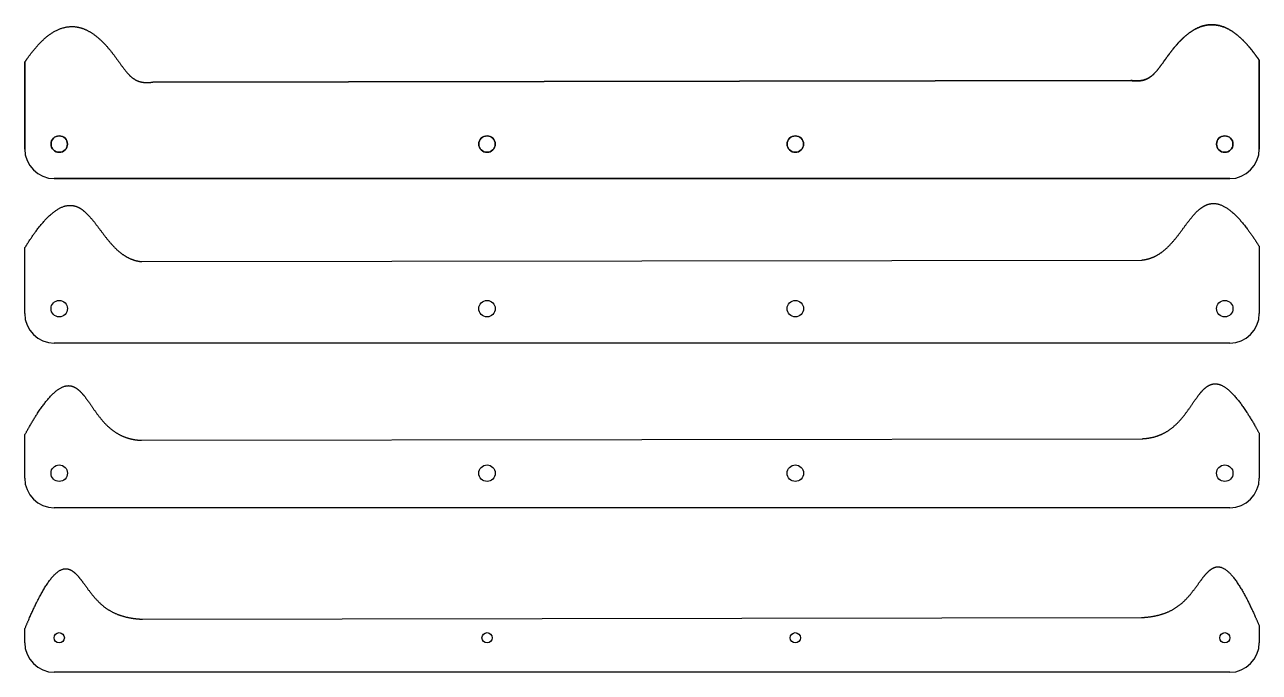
# Model space of a CAD drawing. Header units: millimetres. Extents: x 524 to 900, y -843 to -646.
import ezdxf

# ---------------------------------------------------------------- set-up
doc = ezdxf.new("R2010")
doc.units = ezdxf.units.MM
doc.layers.get('0').update_dxf_attribs({"linetype": 'CONTINUOUS'})

msp = doc.modelspace()

# ---------------------------------------------------------------- linework, layer by layer
for p, q in [((524.4, -657.61), (524.4, -683.96)), ((524.4, -683.96), (524.4, -657.61)), ((899.64, -683.96), (899.64, -657.04)), ((899.64, -657.04), (899.64, -683.96)), ((860.63, -663.14), (563.32, -663.62)), ((563.32, -663.62), (860.63, -663.14)), ((533.4, -692.96), (890.64, -692.96)), ((890.64, -692.96), (533.4, -692.96)), ((524.4, -733.96), (524.4, -714.05)), ((899.64, -713.62), (899.64, -733.96)), ((560.02, -718.18), (863.94, -717.69)), ((890.64, -742.96), (533.4, -742.96)), ((524.4, -783.96), (524.4, -770.89)), ((559.9, -772.47), (864.07, -771.98)), ((899.64, -770.41), (899.64, -783.96)), ((890.64, -792.96), (533.4, -792.96)), ((560.18, -826.81), (863.8, -826.32)), ((899.64, -828.9), (899.64, -833.96)), ((524.4, -833.96), (524.4, -829.88)), ((890.64, -842.96), (533.4, -842.96))]:
    msp.add_line(p, q)
at = {"extrusion": (0, 0, -1)}
for centre in [(-534.9, -682.46), (-664.92, -682.46), (-758.62, -682.46), (-889.14, -682.46)]:
    msp.add_circle(centre, 2.5, dxfattribs=at)
for centre, radius in [((534.9, -682.46), 2.5), ((664.92, -682.46), 2.5), ((758.62, -682.46), 2.5), ((889.14, -682.46), 2.5), ((534.9, -732.46), 2.5), ((664.92, -732.46), 2.5), ((758.62, -732.46), 2.5), ((889.14, -732.46), 2.5), ((534.9, -782.46), 2.5), ((664.92, -782.46), 2.5), ((758.62, -782.46), 2.5), ((889.14, -782.46), 2.5), ((534.9, -832.46), 1.55), ((664.92, -832.46), 1.55), ((758.62, -832.46), 1.55), ((889.14, -832.46), 1.55)]:
    msp.add_circle(centre, radius)
for centre, start, end in [((533.4, -683.96), 180, 270), ((533.4, -683.96), 180, 270), ((890.64, -683.96), -90, 0), ((890.64, -683.96), -90, 0), ((533.4, -733.96), 180, 270), ((890.64, -733.96), -90, 0), ((533.4, -783.96), 180, 270), ((890.64, -783.96), -90, 0), ((533.4, -833.96), 180, 270), ((890.64, -833.96), 270, 360)]:
    msp.add_arc(centre, 9, start, end)
for points in [[(524.4, -657.61), (525.02, -656.68), (526.26, -654.93), (528.12, -652.58), (530.59, -650.04), (533.67, -647.87), (536.73, -646.71), (539.75, -646.56), (542.68, -647.36), (545.49, -649), (548.08, -651.26), (550.42, -653.91), (552.47, -656.67), (554.28, -659.28), (555.99, -661.48), (557.86, -663.07), (559.7, -663.73), (561.38, -663.83), (562.65, -663.72), (563.32, -663.62)], [(524.4, -657.61), (525.02, -656.68), (526.26, -654.93), (528.12, -652.58), (530.59, -650.04), (533.67, -647.87), (536.73, -646.71), (539.75, -646.56), (542.68, -647.36), (545.49, -649), (548.08, -651.26), (550.42, -653.91), (552.47, -656.67), (554.28, -659.28), (555.99, -661.48), (557.86, -663.07), (559.7, -663.73), (561.38, -663.83), (562.65, -663.72), (563.32, -663.62)], [(899.64, -657.04), (899.01, -656.11), (897.75, -654.36), (895.88, -652.01), (893.38, -649.47), (890.27, -647.3), (887.2, -646.15), (884.17, -646), (881.23, -646.8), (878.43, -648.44), (875.83, -650.71), (873.5, -653.37), (871.46, -656.14), (869.65, -658.76), (867.95, -660.97), (866.09, -662.57), (864.25, -663.24), (862.57, -663.35), (861.3, -663.24), (860.63, -663.14)], [(860.63, -663.14), (861.3, -663.24), (862.57, -663.35), (864.25, -663.24), (866.09, -662.57), (867.95, -660.97), (869.65, -658.76), (871.46, -656.14), (873.5, -653.37), (875.83, -650.71), (878.43, -648.44), (881.23, -646.8), (884.17, -646), (887.2, -646.15), (890.27, -647.3), (893.38, -649.47), (895.88, -652.01), (897.75, -654.36), (899.01, -656.11), (899.64, -657.04)], [(524.4, -714.05), (525.06, -712.98), (526.37, -710.94), (528.28, -708.21), (530.71, -705.23), (533.55, -702.63), (536.19, -701.17), (538.63, -700.82), (540.9, -701.53), (543.01, -703.14), (545.01, -705.4), (546.97, -708.02), (548.93, -710.69), (550.94, -713.16), (553.04, -715.23), (555.24, -716.8), (557.1, -717.62), (558.54, -718), (559.52, -718.14), (560.02, -718.18)], [(863.94, -717.69), (864.44, -717.64), (865.42, -717.5), (866.86, -717.12), (868.72, -716.29), (870.92, -714.71), (873.02, -712.63), (875.02, -710.15), (876.97, -707.45), (878.92, -704.83), (880.93, -702.56), (883.04, -700.96), (885.31, -700.26), (887.76, -700.62), (890.42, -702.1), (893.27, -704.73), (895.72, -707.74), (897.65, -710.49), (898.97, -712.54), (899.64, -713.62)], [(524.4, -770.89), (525.05, -769.68), (526.34, -767.39), (528.19, -764.3), (530.52, -760.91), (533.18, -757.9), (535.59, -756.13), (537.77, -755.58), (539.75, -756.17), (541.57, -757.74), (543.32, -760), (545.09, -762.63), (546.96, -765.31), (549.03, -767.74), (551.34, -769.76), (553.91, -771.26), (556.17, -772.02), (557.99, -772.34), (559.25, -772.44), (559.9, -772.47)], [(864.07, -771.98), (864.72, -771.95), (865.98, -771.84), (867.8, -771.51), (870.07, -770.74), (872.63, -769.23), (874.93, -767.21), (877, -764.76), (878.87, -762.07), (880.63, -759.43), (882.37, -757.17), (884.19, -755.6), (886.17, -755.02), (888.36, -755.58), (890.79, -757.36), (893.47, -760.39), (895.81, -763.8), (897.68, -766.9), (898.98, -769.2), (899.64, -770.41)], [(524.4, -829.88), (524.97, -828.48), (526.09, -825.83), (527.72, -822.24), (529.77, -818.23), (532.14, -814.56), (534.33, -812.24), (536.33, -811.24), (538.17, -811.49), (539.91, -812.81), (541.61, -814.9), (543.36, -817.39), (545.27, -819.94), (547.41, -822.25), (549.9, -824.16), (552.79, -825.59), (555.49, -826.33), (557.74, -826.66), (559.35, -826.78), (560.18, -826.81)], [(863.8, -826.32), (864.63, -826.28), (866.24, -826.16), (868.49, -825.82), (871.17, -825.08), (874.06, -823.65), (876.54, -821.74), (878.67, -819.43), (880.56, -816.88), (882.3, -814.39), (883.99, -812.29), (885.72, -810.95), (887.57, -810.66), (889.58, -811.61), (891.78, -813.86), (894.18, -817.46), (896.26, -821.39), (897.92, -824.92), (899.06, -827.53), (899.64, -828.9)]]:
    msp.add_open_spline(points, degree=5)

doc.saveas('drawing.dxf')
